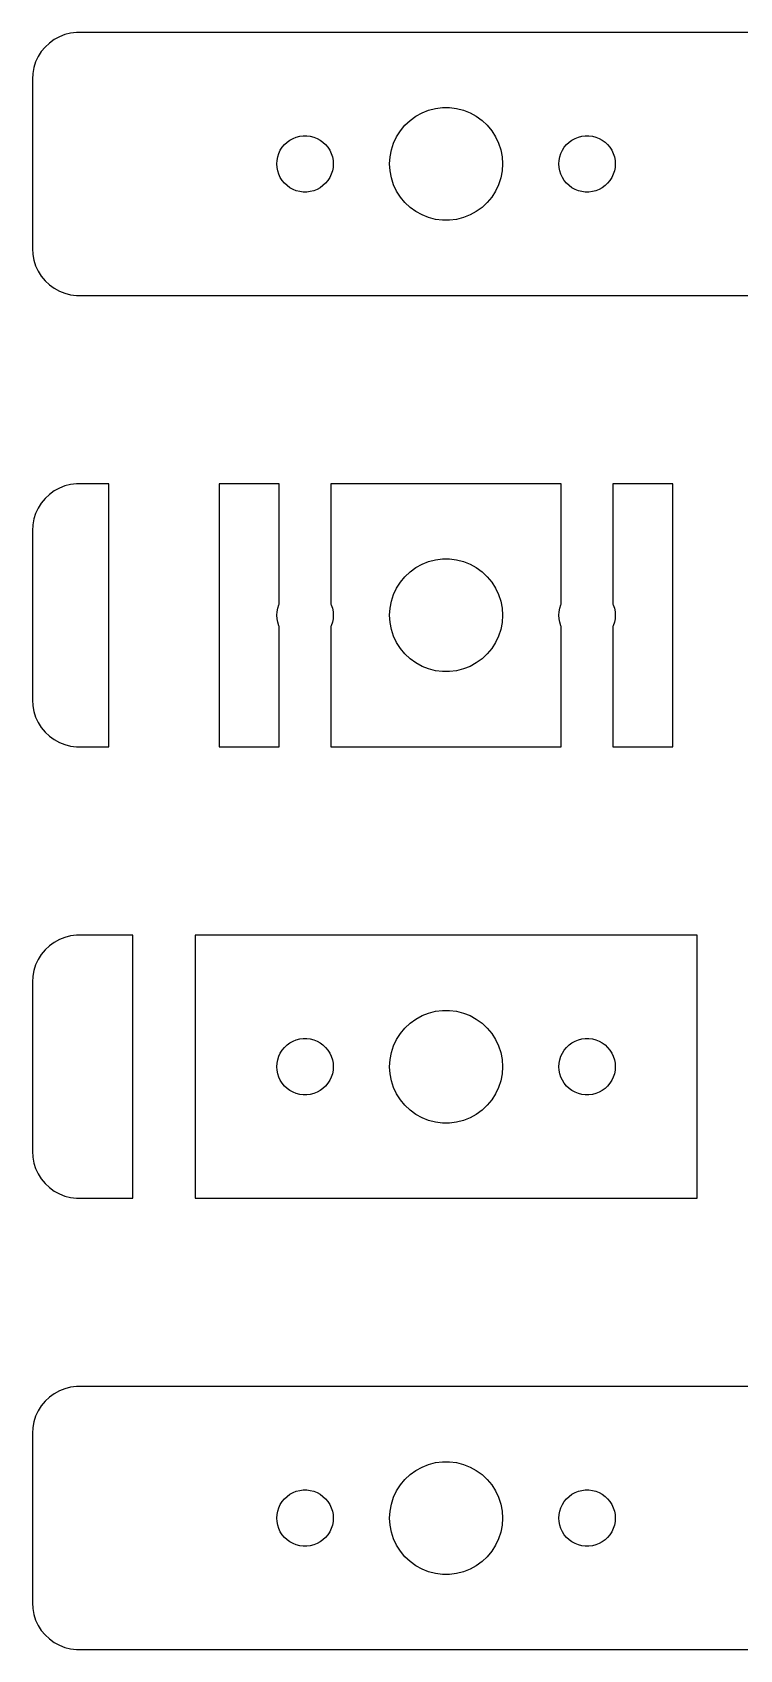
# Model space of a CAD drawing. Header units: metres. Extents: x -52 to 52, y -7 to 79.
# Drawn here: x -52 to -14.4, y -7 to 79 of the extents above; entities that cross this region are included whole.
import ezdxf

# ---------------------------------------------------------------- set-up
doc = ezdxf.new("R2010")
doc.units = ezdxf.units.M

msp = doc.modelspace()

# ---------------------------------------------------------------- linework, layer by layer
for p, q in [((-51.0936, 78.4263), (-51.3224, 78.2114)), ((-50.8396, 78.6108), (-51.0936, 78.4263)), ((-50.5644, 78.7621), (-50.8396, 78.6108)), ((-50.2725, 78.8776), (-50.5644, 78.7621)), ((-49.9684, 78.9557), (-50.2725, 78.8776)), ((-49.657, 78.9951), (-49.9684, 78.9557)), ((49.657, 78.9951), (-49.657, 78.9951)), ((-51.8244, 77.4203), (-51.9214, 77.1217)), ((-51.6908, 77.7044), (-51.8244, 77.4203)), ((-51.5225, 77.9695), (-51.6908, 77.7044)), ((-51.3224, 78.2114), (-51.5225, 77.9695)), ((-51.9803, 76.8133), (-52, 76.5)), ((-51.9214, 77.1217), (-51.9803, 76.8133)), ((-52, 76.5), (-52, 67.5)), ((-31.2773, 74.7145), (-30.927, 74.8532)), ((-30.927, 74.8532), (-30.5621, 74.9469)), ((-30.5621, 74.9469), (-30.1884, 74.9941)), ((-30.1884, 74.9941), (-29.8116, 74.9941)), ((-29.8116, 74.9941), (-29.4379, 74.9469)), ((-29.4379, 74.9469), (-29.0729, 74.8532)), ((-29.0729, 74.8532), (-28.7227, 74.7145)), ((-32.427, 73.7634), (-32.1869, 74.0536)), ((-32.1869, 74.0536), (-31.9123, 74.3115)), ((-31.9123, 74.3115), (-31.6075, 74.533)), ((-31.6075, 74.533), (-31.2773, 74.7145)), ((-28.7227, 74.7145), (-28.3925, 74.533)), ((-28.3925, 74.533), (-28.0877, 74.3115)), ((-28.0877, 74.3115), (-27.8131, 74.0536)), ((-27.8131, 74.0536), (-27.5729, 73.7634)), ((-38.5934, 73.0268), (-38.4561, 73.1558)), ((-38.4561, 73.1558), (-38.3037, 73.2665)), ((-38.3037, 73.2665), (-38.1387, 73.3572)), ((-38.1387, 73.3572), (-37.9635, 73.4266)), ((-37.9635, 73.4266), (-37.7811, 73.4734)), ((-37.7811, 73.4734), (-37.5942, 73.497)), ((-37.5942, 73.497), (-37.4058, 73.497)), ((-37.4058, 73.497), (-37.2189, 73.4734)), ((-37.2189, 73.4734), (-37.0365, 73.4266)), ((-37.0365, 73.4266), (-36.8613, 73.3572)), ((-36.8613, 73.3572), (-36.6963, 73.2665)), ((-36.6963, 73.2665), (-36.5439, 73.1558)), ((-36.5439, 73.1558), (-36.4065, 73.0268)), ((-32.9057, 72.7461), (-32.7893, 73.1044)), ((-32.7893, 73.1044), (-32.6289, 73.4453)), ((-32.6289, 73.4453), (-32.427, 73.7634)), ((-27.5729, 73.7634), (-27.3711, 73.4453)), ((-27.3711, 73.4453), (-27.2107, 73.1044)), ((-27.2107, 73.1044), (-27.0942, 72.7461)), ((-23.5934, 73.0268), (-23.4561, 73.1558)), ((-23.4561, 73.1558), (-23.3037, 73.2665)), ((-23.3037, 73.2665), (-23.1387, 73.3572)), ((-23.1387, 73.3572), (-22.9635, 73.4266)), ((-22.9635, 73.4266), (-22.7811, 73.4734)), ((-22.7811, 73.4734), (-22.5942, 73.497)), ((-22.5942, 73.497), (-22.4058, 73.497)), ((-22.4058, 73.497), (-22.2189, 73.4734)), ((-22.2189, 73.4734), (-22.0365, 73.4266)), ((-22.0365, 73.4266), (-21.8613, 73.3572)), ((-21.8613, 73.3572), (-21.6963, 73.2665)), ((-21.6963, 73.2665), (-21.5439, 73.1558)), ((-21.5439, 73.1558), (-21.4065, 73.0268)), ((-38.9882, 72.188), (-38.9529, 72.373)), ((-38.9529, 72.373), (-38.8947, 72.5522)), ((-38.8947, 72.5522), (-38.8145, 72.7226)), ((-38.8145, 72.7226), (-38.7135, 72.8817)), ((-38.7135, 72.8817), (-38.5934, 73.0268)), ((-36.4065, 73.0268), (-36.2865, 72.8817)), ((-36.2865, 72.8817), (-36.1855, 72.7226)), ((-36.1855, 72.7226), (-36.1053, 72.5522)), ((-36.1053, 72.5522), (-36.0471, 72.373)), ((-36.0471, 72.373), (-36.0118, 72.188)), ((-33, 72), (-32.9763, 72.376)), ((-32.9763, 72.376), (-32.9057, 72.7461)), ((-27.0942, 72.7461), (-27.0237, 72.376)), ((-27.0237, 72.376), (-27, 72)), ((-23.9882, 72.188), (-23.9529, 72.373)), ((-23.9529, 72.373), (-23.8947, 72.5522)), ((-23.8947, 72.5522), (-23.8145, 72.7226)), ((-23.8145, 72.7226), (-23.7135, 72.8817)), ((-23.7135, 72.8817), (-23.5934, 73.0268)), ((-21.4065, 73.0268), (-21.2865, 72.8817)), ((-21.2865, 72.8817), (-21.1855, 72.7226)), ((-21.1855, 72.7226), (-21.1053, 72.5522)), ((-21.1053, 72.5522), (-21.0471, 72.373)), ((-21.0471, 72.373), (-21.0118, 72.188)), ((-39, 72), (-38.9882, 72.188)), ((-38.9882, 71.812), (-39, 72)), ((-38.9529, 71.627), (-38.9882, 71.812)), ((-38.8947, 71.4478), (-38.9529, 71.627)), ((-38.8145, 71.2774), (-38.8947, 71.4478)), ((-36.1053, 71.4478), (-36.1855, 71.2774)), ((-36.0471, 71.627), (-36.1053, 71.4478)), ((-36.0118, 71.812), (-36.0471, 71.627)), ((-36.0118, 72.188), (-36, 72)), ((-36, 72), (-36.0118, 71.812)), ((-32.9763, 71.624), (-33, 72)), ((-32.9057, 71.2539), (-32.9763, 71.624)), ((-27.0237, 71.624), (-27.0942, 71.2539)), ((-27, 72), (-27.0237, 71.624)), ((-24, 72), (-23.9882, 72.188)), ((-23.9882, 71.812), (-24, 72)), ((-23.9529, 71.627), (-23.9882, 71.812)), ((-23.8947, 71.4478), (-23.9529, 71.627)), ((-23.8145, 71.2774), (-23.8947, 71.4478)), ((-21.1053, 71.4478), (-21.1855, 71.2774)), ((-21.0471, 71.627), (-21.1053, 71.4478)), ((-21.0118, 71.812), (-21.0471, 71.627)), ((-21.0118, 72.188), (-21, 72)), ((-21, 72), (-21.0118, 71.812)), ((-38.7135, 71.1183), (-38.8145, 71.2774)), ((-38.5934, 70.9732), (-38.7135, 71.1183)), ((-38.4561, 70.8442), (-38.5934, 70.9732)), ((-38.3037, 70.7335), (-38.4561, 70.8442)), ((-38.1387, 70.6428), (-38.3037, 70.7335)), ((-37.9635, 70.5734), (-38.1387, 70.6428)), ((-37.7811, 70.5266), (-37.9635, 70.5734)), ((-37.5942, 70.503), (-37.7811, 70.5266)), ((-37.2189, 70.5266), (-37.4058, 70.503)), ((-37.0365, 70.5734), (-37.2189, 70.5266)), ((-36.8613, 70.6428), (-37.0365, 70.5734)), ((-36.6963, 70.7335), (-36.8613, 70.6428)), ((-36.5439, 70.8442), (-36.6963, 70.7335)), ((-36.4065, 70.9732), (-36.5439, 70.8442)), ((-36.2865, 71.1183), (-36.4065, 70.9732)), ((-36.1855, 71.2774), (-36.2865, 71.1183)), ((-32.7893, 70.8956), (-32.9057, 71.2539)), ((-32.6289, 70.5547), (-32.7893, 70.8956)), ((-32.427, 70.2366), (-32.6289, 70.5547)), ((-27.3711, 70.5547), (-27.5729, 70.2366)), ((-27.2107, 70.8956), (-27.3711, 70.5547)), ((-27.0942, 71.2539), (-27.2107, 70.8956)), ((-23.7135, 71.1183), (-23.8145, 71.2774)), ((-23.5934, 70.9732), (-23.7135, 71.1183)), ((-23.4561, 70.8442), (-23.5934, 70.9732)), ((-23.3037, 70.7335), (-23.4561, 70.8442)), ((-23.1387, 70.6428), (-23.3037, 70.7335)), ((-22.9635, 70.5734), (-23.1387, 70.6428)), ((-22.7811, 70.5266), (-22.9635, 70.5734)), ((-22.5942, 70.503), (-22.7811, 70.5266)), ((-22.2189, 70.5266), (-22.4058, 70.503)), ((-22.0365, 70.5734), (-22.2189, 70.5266)), ((-21.8613, 70.6428), (-22.0365, 70.5734)), ((-21.6963, 70.7335), (-21.8613, 70.6428)), ((-21.5439, 70.8442), (-21.6963, 70.7335)), ((-21.4065, 70.9732), (-21.5439, 70.8442)), ((-21.2865, 71.1183), (-21.4065, 70.9732)), ((-21.1855, 71.2774), (-21.2865, 71.1183)), ((-37.4058, 70.503), (-37.5942, 70.503)), ((-32.1869, 69.9464), (-32.427, 70.2366)), ((-31.9123, 69.6885), (-32.1869, 69.9464)), ((-31.6075, 69.467), (-31.9123, 69.6885)), ((-28.0877, 69.6885), (-28.3925, 69.467)), ((-27.8131, 69.9464), (-28.0877, 69.6885)), ((-27.5729, 70.2366), (-27.8131, 69.9464)), ((-22.4058, 70.503), (-22.5942, 70.503)), ((-31.2773, 69.2855), (-31.6075, 69.467)), ((-30.927, 69.1468), (-31.2773, 69.2855)), ((-30.5621, 69.0531), (-30.927, 69.1468)), ((-30.1884, 69.0059), (-30.5621, 69.0531)), ((-29.8116, 69.0059), (-30.1884, 69.0059)), ((-29.4379, 69.0531), (-29.8116, 69.0059)), ((-29.0729, 69.1468), (-29.4379, 69.0531)), ((-28.7227, 69.2855), (-29.0729, 69.1468)), ((-28.3925, 69.467), (-28.7227, 69.2855)), ((-52, 67.5), (-51.9803, 67.1867)), ((-51.9803, 67.1867), (-51.9214, 66.8783)), ((-51.9214, 66.8783), (-51.8244, 66.5797)), ((-51.8244, 66.5797), (-51.6908, 66.2956)), ((-51.6908, 66.2956), (-51.5225, 66.0305)), ((-51.5225, 66.0305), (-51.3224, 65.7886)), ((-51.3224, 65.7886), (-51.0936, 65.5737)), ((-51.0936, 65.5737), (-50.8396, 65.3892)), ((-50.8396, 65.3892), (-50.5644, 65.2379)), ((-50.5644, 65.2379), (-50.2725, 65.1224)), ((-50.2725, 65.1224), (-49.9684, 65.0443)), ((-49.9684, 65.0443), (-49.657, 65.0049)), ((-49.657, 65.0049), (49.657, 65.0049)), ((-51.3224, 54.2114), (-51.5225, 53.9695)), ((-51.0936, 54.4263), (-51.3224, 54.2114)), ((-50.8396, 54.6108), (-51.0936, 54.4263)), ((-50.5644, 54.7621), (-50.8396, 54.6108)), ((-50.2725, 54.8776), (-50.5644, 54.7621)), ((-49.9684, 54.9557), (-50.2725, 54.8776)), ((-49.657, 54.9951), (-49.9684, 54.9557)), ((-47.9336, 54.9951), (-49.657, 54.9951)), ((-47.9336, 41.0049), (-47.9336, 54.9951)), ((-38.8722, 54.9951), (-42.0664, 54.9951)), ((-42.0664, 54.9951), (-42.0664, 41.0049)), ((-38.8722, 48.6), (-38.8722, 54.9951)), ((-23.8722, 54.9951), (-36.1278, 54.9951)), ((-36.1278, 54.9951), (-36.1278, 48.6)), ((-23.8722, 48.6), (-23.8722, 54.9951)), ((-17.9336, 54.9951), (-21.1278, 54.9951)), ((-21.1278, 54.9951), (-21.1278, 48.6)), ((-17.9336, 41.0049), (-17.9336, 54.9951)), ((-51.8244, 53.4203), (-51.9214, 53.1217)), ((-51.6908, 53.7044), (-51.8244, 53.4203)), ((-51.5225, 53.9695), (-51.6908, 53.7044)), ((-51.9803, 52.8133), (-52, 52.5)), ((-52, 52.5), (-52, 43.5)), ((-51.9214, 53.1217), (-51.9803, 52.8133)), ((-31.2773, 50.7145), (-30.927, 50.8532)), ((-30.927, 50.8532), (-30.5621, 50.9469)), ((-30.5621, 50.9469), (-30.1884, 50.9941)), ((-30.1884, 50.9941), (-29.8116, 50.9941)), ((-29.8116, 50.9941), (-29.4379, 50.9469)), ((-29.4379, 50.9469), (-29.0729, 50.8532)), ((-29.0729, 50.8532), (-28.7227, 50.7145)), ((-32.427, 49.7634), (-32.1869, 50.0536)), ((-32.1869, 50.0536), (-31.9123, 50.3115)), ((-31.9123, 50.3115), (-31.6075, 50.533)), ((-31.6075, 50.533), (-31.2773, 50.7145)), ((-28.7227, 50.7145), (-28.3925, 50.533)), ((-28.3925, 50.533), (-28.0877, 50.3115)), ((-28.0877, 50.3115), (-27.8131, 50.0536)), ((-27.8131, 50.0536), (-27.5729, 49.7634)), ((-32.9057, 48.7461), (-32.7893, 49.1044)), ((-32.7893, 49.1044), (-32.6289, 49.4453)), ((-32.6289, 49.4453), (-32.427, 49.7634)), ((-27.5729, 49.7634), (-27.3711, 49.4453)), ((-27.3711, 49.4453), (-27.2107, 49.1044)), ((-27.2107, 49.1044), (-27.0942, 48.7461)), ((-39, 48), (-38.9882, 48.188)), ((-38.9882, 48.188), (-38.9529, 48.373)), ((-38.9529, 48.373), (-38.8947, 48.5522)), ((-38.8947, 48.5522), (-38.8722, 48.6)), ((-36.1278, 48.6), (-36.1053, 48.5522)), ((-36.1053, 48.5522), (-36.0471, 48.373)), ((-36.0471, 48.373), (-36.0118, 48.188)), ((-36.0118, 48.188), (-36, 48)), ((-33, 48), (-32.9763, 48.376)), ((-32.9763, 48.376), (-32.9057, 48.7461)), ((-27.0942, 48.7461), (-27.0237, 48.376)), ((-27.0237, 48.376), (-27, 48)), ((-24, 48), (-23.9882, 48.188)), ((-23.9882, 48.188), (-23.9529, 48.373)), ((-23.9529, 48.373), (-23.8947, 48.5522)), ((-23.8947, 48.5522), (-23.8722, 48.6)), ((-21.1278, 48.6), (-21.1053, 48.5522)), ((-21.1053, 48.5522), (-21.0471, 48.373)), ((-21.0471, 48.373), (-21.0118, 48.188)), ((-21.0118, 48.188), (-21, 48)), ((-38.9882, 47.812), (-39, 48)), ((-38.9529, 47.627), (-38.9882, 47.812)), ((-38.8947, 47.4478), (-38.9529, 47.627)), ((-38.8722, 47.4), (-38.8947, 47.4478)), ((-38.8722, 41.0049), (-38.8722, 47.4)), ((-36.1053, 47.4478), (-36.1278, 47.4)), ((-36.1278, 47.4), (-36.1278, 41.0049)), ((-36.0471, 47.627), (-36.1053, 47.4478)), ((-36.0118, 47.812), (-36.0471, 47.627)), ((-36, 48), (-36.0118, 47.812)), ((-32.9763, 47.624), (-33, 48)), ((-32.9057, 47.2539), (-32.9763, 47.624)), ((-27.0237, 47.624), (-27.0942, 47.2539)), ((-27, 48), (-27.0237, 47.624)), ((-23.9882, 47.812), (-24, 48)), ((-23.9529, 47.627), (-23.9882, 47.812)), ((-23.8947, 47.4478), (-23.9529, 47.627)), ((-23.8722, 47.4), (-23.8947, 47.4478)), ((-23.8722, 41.0049), (-23.8722, 47.4)), ((-21.1053, 47.4478), (-21.1278, 47.4)), ((-21.1278, 47.4), (-21.1278, 41.0049)), ((-21.0471, 47.627), (-21.1053, 47.4478)), ((-21.0118, 47.812), (-21.0471, 47.627)), ((-21, 48), (-21.0118, 47.812)), ((-32.7893, 46.8956), (-32.9057, 47.2539)), ((-32.6289, 46.5547), (-32.7893, 46.8956)), ((-32.427, 46.2366), (-32.6289, 46.5547)), ((-27.3711, 46.5547), (-27.5729, 46.2366)), ((-27.2107, 46.8956), (-27.3711, 46.5547)), ((-27.0942, 47.2539), (-27.2107, 46.8956)), ((-32.1869, 45.9464), (-32.427, 46.2366)), ((-31.9123, 45.6885), (-32.1869, 45.9464)), ((-31.6075, 45.467), (-31.9123, 45.6885)), ((-28.0877, 45.6885), (-28.3925, 45.467)), ((-27.8131, 45.9464), (-28.0877, 45.6885)), ((-27.5729, 46.2366), (-27.8131, 45.9464)), ((-31.2773, 45.2855), (-31.6075, 45.467)), ((-30.927, 45.1468), (-31.2773, 45.2855)), ((-30.5621, 45.0531), (-30.927, 45.1468)), ((-30.1884, 45.0059), (-30.5621, 45.0531)), ((-29.8116, 45.0059), (-30.1884, 45.0059)), ((-29.4379, 45.0531), (-29.8116, 45.0059)), ((-29.0729, 45.1468), (-29.4379, 45.0531)), ((-28.7227, 45.2855), (-29.0729, 45.1468)), ((-28.3925, 45.467), (-28.7227, 45.2855)), ((-52, 43.5), (-51.9803, 43.1867)), ((-51.9803, 43.1867), (-51.9214, 42.8783)), ((-51.9214, 42.8783), (-51.8244, 42.5797)), ((-51.8244, 42.5797), (-51.6908, 42.2956)), ((-51.6908, 42.2956), (-51.5225, 42.0305)), ((-51.5225, 42.0305), (-51.3224, 41.7886)), ((-51.3224, 41.7886), (-51.0936, 41.5737)), ((-51.0936, 41.5737), (-50.8396, 41.3892)), ((-50.8396, 41.3892), (-50.5644, 41.2379)), ((-50.5644, 41.2379), (-50.2725, 41.1224)), ((-50.2725, 41.1224), (-49.9684, 41.0443)), ((-49.9684, 41.0443), (-49.657, 41.0049)), ((-49.657, 41.0049), (-47.9336, 41.0049)), ((-42.0664, 41.0049), (-38.8722, 41.0049)), ((-36.1278, 41.0049), (-23.8722, 41.0049)), ((-21.1278, 41.0049), (-17.9336, 41.0049)), ((-49.657, 30.9951), (-49.9684, 30.9557)), ((-46.6529, 30.9951), (-49.657, 30.9951)), ((-46.6529, 17.0049), (-46.6529, 30.9951)), ((-16.6529, 30.9951), (-43.3471, 30.9951)), ((-43.3471, 30.9951), (-43.3471, 17.0049)), ((-16.6529, 17.0049), (-16.6529, 30.9951)), ((-51.3224, 30.2114), (-51.5225, 29.9695)), ((-51.0936, 30.4263), (-51.3224, 30.2114)), ((-50.8396, 30.6108), (-51.0936, 30.4263)), ((-50.5644, 30.7621), (-50.8396, 30.6108)), ((-50.2725, 30.8776), (-50.5644, 30.7621)), ((-49.9684, 30.9557), (-50.2725, 30.8776)), ((-51.8244, 29.4203), (-51.9214, 29.1217)), ((-51.6908, 29.7044), (-51.8244, 29.4203)), ((-51.5225, 29.9695), (-51.6908, 29.7044)), ((-51.9803, 28.8133), (-52, 28.5)), ((-52, 28.5), (-52, 19.5)), ((-51.9214, 29.1217), (-51.9803, 28.8133)), ((-31.6075, 26.533), (-31.2773, 26.7145)), ((-31.2773, 26.7145), (-30.927, 26.8532)), ((-30.927, 26.8532), (-30.5621, 26.9469)), ((-30.5621, 26.9469), (-30.1884, 26.9941)), ((-30.1884, 26.9941), (-29.8116, 26.9941)), ((-29.8116, 26.9941), (-29.4379, 26.9469)), ((-29.4379, 26.9469), (-29.0729, 26.8532)), ((-29.0729, 26.8532), (-28.7227, 26.7145)), ((-28.7227, 26.7145), (-28.3925, 26.533)), ((-32.427, 25.7634), (-32.1869, 26.0536)), ((-32.1869, 26.0536), (-31.9123, 26.3115)), ((-31.9123, 26.3115), (-31.6075, 26.533)), ((-28.3925, 26.533), (-28.0877, 26.3115)), ((-28.0877, 26.3115), (-27.8131, 26.0536)), ((-27.8131, 26.0536), (-27.5729, 25.7634)), ((-38.7135, 24.8817), (-38.5934, 25.0268)), ((-38.5934, 25.0268), (-38.4561, 25.1558)), ((-38.4561, 25.1558), (-38.3037, 25.2665)), ((-38.3037, 25.2665), (-38.1387, 25.3572)), ((-38.1387, 25.3572), (-37.9635, 25.4266)), ((-37.9635, 25.4266), (-37.7811, 25.4734)), ((-37.7811, 25.4734), (-37.5942, 25.497)), ((-37.5942, 25.497), (-37.4058, 25.497)), ((-37.4058, 25.497), (-37.2189, 25.4734)), ((-37.2189, 25.4734), (-37.0365, 25.4266)), ((-37.0365, 25.4266), (-36.8613, 25.3572)), ((-36.8613, 25.3572), (-36.6963, 25.2665)), ((-36.6963, 25.2665), (-36.5439, 25.1558)), ((-36.5439, 25.1558), (-36.4065, 25.0268)), ((-36.4065, 25.0268), (-36.2865, 24.8817)), ((-32.9057, 24.7461), (-32.7893, 25.1044)), ((-32.7893, 25.1044), (-32.6289, 25.4453)), ((-32.6289, 25.4453), (-32.427, 25.7634)), ((-27.5729, 25.7634), (-27.3711, 25.4453)), ((-27.3711, 25.4453), (-27.2107, 25.1044)), ((-27.2107, 25.1044), (-27.0942, 24.7461)), ((-23.7135, 24.8817), (-23.5934, 25.0268)), ((-23.5934, 25.0268), (-23.4561, 25.1558)), ((-23.4561, 25.1558), (-23.3037, 25.2665)), ((-23.3037, 25.2665), (-23.1387, 25.3572)), ((-23.1387, 25.3572), (-22.9635, 25.4266)), ((-22.9635, 25.4266), (-22.7811, 25.4734)), ((-22.7811, 25.4734), (-22.5942, 25.497)), ((-22.5942, 25.497), (-22.4058, 25.497)), ((-22.4058, 25.497), (-22.2189, 25.4734)), ((-22.2189, 25.4734), (-22.0365, 25.4266)), ((-22.0365, 25.4266), (-21.8613, 25.3572)), ((-21.8613, 25.3572), (-21.6963, 25.2665)), ((-21.6963, 25.2665), (-21.5439, 25.1558)), ((-21.5439, 25.1558), (-21.4065, 25.0268)), ((-21.4065, 25.0268), (-21.2865, 24.8817)), ((-39, 24), (-38.9882, 24.188)), ((-38.9882, 24.188), (-38.9529, 24.373)), ((-38.9529, 24.373), (-38.8947, 24.5522)), ((-38.8947, 24.5522), (-38.8145, 24.7226)), ((-38.8145, 24.7226), (-38.7135, 24.8817)), ((-36.2865, 24.8817), (-36.1855, 24.7226)), ((-36.1855, 24.7226), (-36.1053, 24.5522)), ((-36.1053, 24.5522), (-36.0471, 24.373)), ((-36.0471, 24.373), (-36.0118, 24.188)), ((-36.0118, 24.188), (-36, 24)), ((-33, 24), (-32.9763, 24.376)), ((-32.9763, 24.376), (-32.9057, 24.7461)), ((-27.0942, 24.7461), (-27.0237, 24.376)), ((-27.0237, 24.376), (-27, 24)), ((-24, 24), (-23.9882, 24.188)), ((-23.9882, 24.188), (-23.9529, 24.373)), ((-23.9529, 24.373), (-23.8947, 24.5522)), ((-23.8947, 24.5522), (-23.8145, 24.7226)), ((-23.8145, 24.7226), (-23.7135, 24.8817)), ((-21.2865, 24.8817), (-21.1855, 24.7226)), ((-21.1855, 24.7226), (-21.1053, 24.5522)), ((-21.1053, 24.5522), (-21.0471, 24.373)), ((-21.0471, 24.373), (-21.0118, 24.188)), ((-21.0118, 24.188), (-21, 24)), ((-38.9882, 23.812), (-39, 24)), ((-38.9529, 23.627), (-38.9882, 23.812)), ((-38.8947, 23.4478), (-38.9529, 23.627)), ((-38.8145, 23.2774), (-38.8947, 23.4478)), ((-38.7135, 23.1183), (-38.8145, 23.2774)), ((-36.1855, 23.2774), (-36.2865, 23.1183)), ((-36.1053, 23.4478), (-36.1855, 23.2774)), ((-36.0471, 23.627), (-36.1053, 23.4478)), ((-36.0118, 23.812), (-36.0471, 23.627)), ((-36, 24), (-36.0118, 23.812)), ((-32.9763, 23.624), (-33, 24)), ((-32.9057, 23.2539), (-32.9763, 23.624)), ((-32.7893, 22.8956), (-32.9057, 23.2539)), ((-27.0942, 23.2539), (-27.2107, 22.8956)), ((-27.0237, 23.624), (-27.0942, 23.2539)), ((-27, 24), (-27.0237, 23.624)), ((-23.9882, 23.812), (-24, 24)), ((-23.9529, 23.627), (-23.9882, 23.812)), ((-23.8947, 23.4478), (-23.9529, 23.627)), ((-23.8145, 23.2774), (-23.8947, 23.4478)), ((-23.7135, 23.1183), (-23.8145, 23.2774)), ((-21.1855, 23.2774), (-21.2865, 23.1183)), ((-21.1053, 23.4478), (-21.1855, 23.2774)), ((-21.0471, 23.627), (-21.1053, 23.4478)), ((-21.0118, 23.812), (-21.0471, 23.627)), ((-21, 24), (-21.0118, 23.812)), ((-38.5934, 22.9732), (-38.7135, 23.1183)), ((-38.4561, 22.8442), (-38.5934, 22.9732)), ((-38.3037, 22.7335), (-38.4561, 22.8442)), ((-38.1387, 22.6428), (-38.3037, 22.7335)), ((-37.9635, 22.5734), (-38.1387, 22.6428)), ((-37.7811, 22.5266), (-37.9635, 22.5734)), ((-37.5942, 22.503), (-37.7811, 22.5266)), ((-37.4058, 22.503), (-37.5942, 22.503)), ((-37.2189, 22.5266), (-37.4058, 22.503)), ((-37.0365, 22.5734), (-37.2189, 22.5266)), ((-36.8613, 22.6428), (-37.0365, 22.5734)), ((-36.6963, 22.7335), (-36.8613, 22.6428)), ((-36.5439, 22.8442), (-36.6963, 22.7335)), ((-36.4065, 22.9732), (-36.5439, 22.8442)), ((-36.2865, 23.1183), (-36.4065, 22.9732)), ((-32.6289, 22.5547), (-32.7893, 22.8956)), ((-32.427, 22.2366), (-32.6289, 22.5547)), ((-27.3711, 22.5547), (-27.5729, 22.2366)), ((-27.2107, 22.8956), (-27.3711, 22.5547)), ((-23.5934, 22.9732), (-23.7135, 23.1183)), ((-23.4561, 22.8442), (-23.5934, 22.9732)), ((-23.3037, 22.7335), (-23.4561, 22.8442)), ((-23.1387, 22.6428), (-23.3037, 22.7335)), ((-22.9635, 22.5734), (-23.1387, 22.6428)), ((-22.7811, 22.5266), (-22.9635, 22.5734)), ((-22.5942, 22.503), (-22.7811, 22.5266)), ((-22.4058, 22.503), (-22.5942, 22.503)), ((-22.2189, 22.5266), (-22.4058, 22.503)), ((-22.0365, 22.5734), (-22.2189, 22.5266)), ((-21.8613, 22.6428), (-22.0365, 22.5734)), ((-21.6963, 22.7335), (-21.8613, 22.6428)), ((-21.5439, 22.8442), (-21.6963, 22.7335)), ((-21.4065, 22.9732), (-21.5439, 22.8442)), ((-21.2865, 23.1183), (-21.4065, 22.9732)), ((-32.1869, 21.9464), (-32.427, 22.2366)), ((-31.9123, 21.6885), (-32.1869, 21.9464)), ((-31.6075, 21.467), (-31.9123, 21.6885)), ((-28.0877, 21.6885), (-28.3925, 21.467)), ((-27.8131, 21.9464), (-28.0877, 21.6885)), ((-27.5729, 22.2366), (-27.8131, 21.9464)), ((-31.2773, 21.2855), (-31.6075, 21.467)), ((-30.927, 21.1468), (-31.2773, 21.2855)), ((-30.5621, 21.0531), (-30.927, 21.1468)), ((-30.1884, 21.0059), (-30.5621, 21.0531)), ((-29.8116, 21.0059), (-30.1884, 21.0059)), ((-29.4379, 21.0531), (-29.8116, 21.0059)), ((-29.0729, 21.1468), (-29.4379, 21.0531)), ((-28.7227, 21.2855), (-29.0729, 21.1468)), ((-28.3925, 21.467), (-28.7227, 21.2855)), ((-52, 19.5), (-51.9803, 19.1867)), ((-51.9803, 19.1867), (-51.9214, 18.8783)), ((-51.9214, 18.8783), (-51.8244, 18.5797)), ((-51.8244, 18.5797), (-51.6908, 18.2956)), ((-51.6908, 18.2956), (-51.5225, 18.0305)), ((-51.5225, 18.0305), (-51.3224, 17.7886)), ((-51.3224, 17.7886), (-51.0936, 17.5737)), ((-51.0936, 17.5737), (-50.8396, 17.3892)), ((-50.8396, 17.3892), (-50.5644, 17.2379)), ((-50.5644, 17.2379), (-50.2725, 17.1224)), ((-50.2725, 17.1224), (-49.9684, 17.0443)), ((-49.9684, 17.0443), (-49.657, 17.0049)), ((-49.657, 17.0049), (-46.6529, 17.0049)), ((-43.3471, 17.0049), (-16.6529, 17.0049)), ((-49.9684, 6.9557), (-50.2725, 6.87764)), ((-49.657, 6.99506), (-49.9684, 6.9557)), ((49.657, 6.99506), (-49.657, 6.99506)), ((-51.3224, 6.21136), (-51.5225, 5.96945)), ((-51.0936, 6.42627), (-51.3224, 6.21136)), ((-50.8396, 6.61081), (-51.0936, 6.42627)), ((-50.5644, 6.76205), (-50.8396, 6.61081)), ((-50.2725, 6.87764), (-50.5644, 6.76205)), ((-51.8244, 5.4203), (-51.9214, 5.12172)), ((-51.6908, 5.70438), (-51.8244, 5.4203)), ((-51.5225, 5.96945), (-51.6908, 5.70438)), ((-51.9803, 4.81332), (-52, 4.5)), ((-52, 4.5), (-52, -4.5)), ((-51.9214, 5.12172), (-51.9803, 4.81332)), ((-31.6075, 2.53297), (-31.2773, 2.71448)), ((-31.2773, 2.71448), (-30.927, 2.85316)), ((-30.927, 2.85316), (-30.5621, 2.94685)), ((-30.5621, 2.94685), (-30.1884, 2.99408)), ((-30.1884, 2.99408), (-29.8116, 2.99408)), ((-29.8116, 2.99408), (-29.4379, 2.94685)), ((-29.4379, 2.94685), (-29.0729, 2.85316)), ((-29.0729, 2.85316), (-28.7227, 2.71448)), ((-28.7227, 2.71448), (-28.3925, 2.53297)), ((-32.6289, 1.44525), (-32.427, 1.76335)), ((-32.427, 1.76335), (-32.1869, 2.05363)), ((-32.1869, 2.05363), (-31.9123, 2.31154)), ((-31.9123, 2.31154), (-31.6075, 2.53297)), ((-28.3925, 2.53297), (-28.0877, 2.31154)), ((-28.0877, 2.31154), (-27.8131, 2.05363)), ((-27.8131, 2.05363), (-27.5729, 1.76335)), ((-27.5729, 1.76335), (-27.3711, 1.44525)), ((-38.8145, 0.722626), (-38.7135, 0.881668)), ((-38.7135, 0.881668), (-38.5934, 1.02681)), ((-38.5934, 1.02681), (-38.4561, 1.15576)), ((-38.4561, 1.15576), (-38.3037, 1.26648)), ((-38.3037, 1.26648), (-38.1387, 1.35724)), ((-38.1387, 1.35724), (-37.9635, 1.42657)), ((-37.9635, 1.42657), (-37.7811, 1.47342)), ((-37.7811, 1.47342), (-37.5942, 1.49704)), ((-37.5942, 1.49704), (-37.4058, 1.49704)), ((-37.4058, 1.49704), (-37.2189, 1.47342)), ((-37.2189, 1.47342), (-37.0365, 1.42657)), ((-37.0365, 1.42657), (-36.8613, 1.35724)), ((-36.8613, 1.35724), (-36.6963, 1.26648)), ((-36.6963, 1.26648), (-36.5439, 1.15576)), ((-36.5439, 1.15576), (-36.4065, 1.02681)), ((-36.4065, 1.02681), (-36.2865, 0.881668)), ((-36.2865, 0.881668), (-36.1855, 0.722626)), ((-32.9057, 0.746063), (-32.7893, 1.10437)), ((-32.7893, 1.10437), (-32.6289, 1.44525)), ((-27.3711, 1.44525), (-27.2107, 1.10437)), ((-27.2107, 1.10437), (-27.0942, 0.746063)), ((-23.8145, 0.722626), (-23.7135, 0.881668)), ((-23.7135, 0.881668), (-23.5934, 1.02681)), ((-23.5934, 1.02681), (-23.4561, 1.15576)), ((-23.4561, 1.15576), (-23.3037, 1.26648)), ((-23.3037, 1.26648), (-23.1387, 1.35724)), ((-23.1387, 1.35724), (-22.9635, 1.42657)), ((-22.9635, 1.42657), (-22.7811, 1.47342)), ((-22.7811, 1.47342), (-22.5942, 1.49704)), ((-22.5942, 1.49704), (-22.4058, 1.49704)), ((-22.4058, 1.49704), (-22.2189, 1.47342)), ((-22.2189, 1.47342), (-22.0365, 1.42657)), ((-22.0365, 1.42657), (-21.8613, 1.35724)), ((-21.8613, 1.35724), (-21.6963, 1.26648)), ((-21.6963, 1.26648), (-21.5439, 1.15576)), ((-21.5439, 1.15576), (-21.4065, 1.02681)), ((-21.4065, 1.02681), (-21.2865, 0.881668)), ((-21.2865, 0.881668), (-21.1855, 0.722626)), ((-39, 0), (-38.9882, 0.187988)), ((-38.9882, -0.187988), (-39, 0)), ((-38.9882, 0.187988), (-38.9529, 0.373032)), ((-38.9529, 0.373032), (-38.8947, 0.552185)), ((-38.8947, 0.552185), (-38.8145, 0.722626)), ((-36.1855, 0.722626), (-36.1053, 0.552185)), ((-36.1053, 0.552185), (-36.0471, 0.373032)), ((-36.0471, 0.373032), (-36.0118, 0.187988)), ((-36.0118, 0.187988), (-36, 0)), ((-36, 0), (-36.0118, -0.187988)), ((-33, 0), (-32.9763, 0.375992)), ((-32.9763, -0.375992), (-33, 0)), ((-32.9763, 0.375992), (-32.9057, 0.746063)), ((-27.0942, 0.746063), (-27.0237, 0.375992)), ((-27.0237, 0.375992), (-27, 0)), ((-27, 0), (-27.0237, -0.375992)), ((-24, 0), (-23.9882, 0.187988)), ((-23.9882, -0.187988), (-24, 0)), ((-23.9882, 0.187988), (-23.9529, 0.373032)), ((-23.9529, 0.373032), (-23.8947, 0.552185)), ((-23.8947, 0.552185), (-23.8145, 0.722626)), ((-21.1855, 0.722626), (-21.1053, 0.552185)), ((-21.1053, 0.552185), (-21.0471, 0.373032)), ((-21.0471, 0.373032), (-21.0118, 0.187988)), ((-21.0118, 0.187988), (-21, 0)), ((-21, 0), (-21.0118, -0.187988)), ((-38.9529, -0.373032), (-38.9882, -0.187988)), ((-38.8947, -0.552185), (-38.9529, -0.373032)), ((-38.8145, -0.722626), (-38.8947, -0.552185)), ((-38.7135, -0.881668), (-38.8145, -0.722626)), ((-36.1855, -0.722626), (-36.2865, -0.881668)), ((-36.1053, -0.552185), (-36.1855, -0.722626)), ((-36.0471, -0.373032), (-36.1053, -0.552185)), ((-36.0118, -0.187988), (-36.0471, -0.373032)), ((-32.9057, -0.746063), (-32.9763, -0.375992)), ((-32.7893, -1.10437), (-32.9057, -0.746063)), ((-27.0942, -0.746063), (-27.2107, -1.10437)), ((-27.0237, -0.375992), (-27.0942, -0.746063)), ((-23.9529, -0.373032), (-23.9882, -0.187988)), ((-23.8947, -0.552185), (-23.9529, -0.373032)), ((-23.8145, -0.722626), (-23.8947, -0.552185)), ((-23.7135, -0.881668), (-23.8145, -0.722626)), ((-21.1855, -0.722626), (-21.2865, -0.881668)), ((-21.1053, -0.552185), (-21.1855, -0.722626)), ((-21.0471, -0.373032), (-21.1053, -0.552185)), ((-21.0118, -0.187988), (-21.0471, -0.373032)), ((-38.5934, -1.02681), (-38.7135, -0.881668)), ((-38.4561, -1.15576), (-38.5934, -1.02681)), ((-38.3037, -1.26648), (-38.4561, -1.15576)), ((-38.1387, -1.35724), (-38.3037, -1.26648)), ((-37.9635, -1.42657), (-38.1387, -1.35724)), ((-37.7811, -1.47342), (-37.9635, -1.42657)), ((-37.5942, -1.49704), (-37.7811, -1.47342)), ((-37.4058, -1.49704), (-37.5942, -1.49704)), ((-37.2189, -1.47342), (-37.4058, -1.49704)), ((-37.0365, -1.42657), (-37.2189, -1.47342)), ((-36.8613, -1.35724), (-37.0365, -1.42657)), ((-36.6963, -1.26648), (-36.8613, -1.35724)), ((-36.5439, -1.15576), (-36.6963, -1.26648)), ((-36.4065, -1.02681), (-36.5439, -1.15576)), ((-36.2865, -0.881668), (-36.4065, -1.02681)), ((-32.6289, -1.44525), (-32.7893, -1.10437)), ((-32.427, -1.76335), (-32.6289, -1.44525)), ((-27.3711, -1.44525), (-27.5729, -1.76335)), ((-27.2107, -1.10437), (-27.3711, -1.44525)), ((-23.5934, -1.02681), (-23.7135, -0.881668)), ((-23.4561, -1.15576), (-23.5934, -1.02681)), ((-23.3037, -1.26648), (-23.4561, -1.15576)), ((-23.1387, -1.35724), (-23.3037, -1.26648)), ((-22.9635, -1.42657), (-23.1387, -1.35724)), ((-22.7811, -1.47342), (-22.9635, -1.42657)), ((-22.5942, -1.49704), (-22.7811, -1.47342)), ((-22.4058, -1.49704), (-22.5942, -1.49704)), ((-22.2189, -1.47342), (-22.4058, -1.49704)), ((-22.0365, -1.42657), (-22.2189, -1.47342)), ((-21.8613, -1.35724), (-22.0365, -1.42657)), ((-21.6963, -1.26648), (-21.8613, -1.35724)), ((-21.5439, -1.15576), (-21.6963, -1.26648)), ((-21.4065, -1.02681), (-21.5439, -1.15576)), ((-21.2865, -0.881668), (-21.4065, -1.02681)), ((-32.1869, -2.05363), (-32.427, -1.76335)), ((-31.9123, -2.31154), (-32.1869, -2.05363)), ((-31.6075, -2.53297), (-31.9123, -2.31154)), ((-31.2773, -2.71448), (-31.6075, -2.53297)), ((-28.3925, -2.53297), (-28.7227, -2.71448)), ((-28.0877, -2.31154), (-28.3925, -2.53297)), ((-27.8131, -2.05363), (-28.0877, -2.31154)), ((-27.5729, -1.76335), (-27.8131, -2.05363)), ((-30.927, -2.85316), (-31.2773, -2.71448)), ((-30.5621, -2.94685), (-30.927, -2.85316)), ((-30.1884, -2.99408), (-30.5621, -2.94685)), ((-29.8116, -2.99408), (-30.1884, -2.99408)), ((-29.4379, -2.94685), (-29.8116, -2.99408)), ((-29.0729, -2.85316), (-29.4379, -2.94685)), ((-28.7227, -2.71448), (-29.0729, -2.85316)), ((-52, -4.5), (-51.9803, -4.81332)), ((-51.9803, -4.81332), (-51.9214, -5.12172)), ((-51.9214, -5.12172), (-51.8244, -5.4203)), ((-51.8244, -5.4203), (-51.6908, -5.70438)), ((-51.6908, -5.70438), (-51.5225, -5.96945)), ((-51.5225, -5.96945), (-51.3224, -6.21136)), ((-51.3224, -6.21136), (-51.0936, -6.42627)), ((-51.0936, -6.42627), (-50.8396, -6.61081)), ((-50.8396, -6.61081), (-50.5644, -6.76205)), ((-50.5644, -6.76205), (-50.2725, -6.87764)), ((-50.2725, -6.87764), (-49.9684, -6.9557)), ((-49.9684, -6.9557), (-49.657, -6.99506)), ((-49.657, -6.99506), (49.657, -6.99506))]:
    msp.add_line(p, q)

doc.saveas('drawing.dxf')
